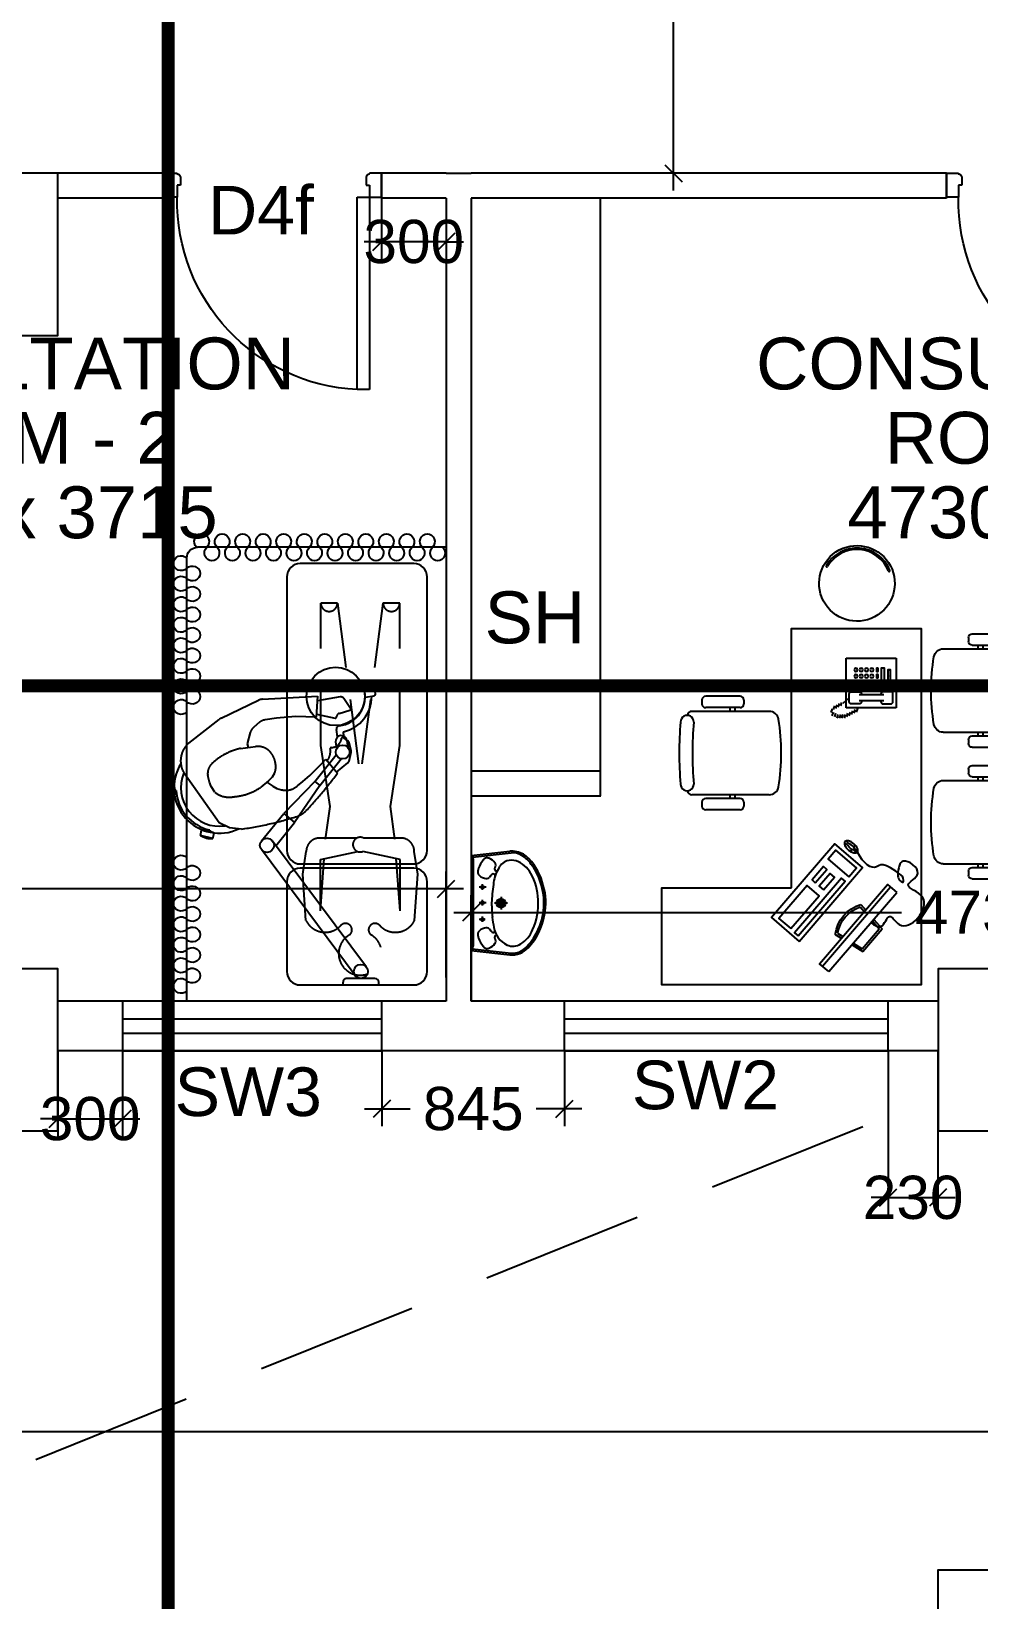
# Model space of a CAD drawing. Extents: x 6345096 to 6738923, y -6490958 to -6305885.
# Drawn here: x 6560650 to 6565034, y -6435957 to -6428702 of the extents above; entities that cross this region are included whole.
import ezdxf
from ezdxf.enums import TextEntityAlignment as Align

# ---------------------------------------------------------------- set-up
doc = ezdxf.new("R2010")
doc.units = 0
doc.header["$LTSCALE"] = 600
doc.header["$MEASUREMENT"] = 0
doc.header["$PDMODE"] = 35
for name, pattern in [('DASHED', [0.75, 0.5, -0.25]), ('HIDDEN', [0.375, 0.25, -0.125]), ('HIDDEN2', [0.1875, 0.125, -0.0625])]:
    doc.linetypes.add(name, pattern=pattern)
doc.layers.get('0').update_dxf_attribs({"linetype": 'CONTINUOUS'})
doc.layers.get('Defpoints').update_dxf_attribs({"linetype": 'CONTINUOUS'})
for name, color, linetype in [('8', 8, 'CONTINUOUS'), ('DIMEN', 5, 'CONTINUOUS'), ('DOOR', 32, 'CONTINUOUS'), ('Duct', 8, 'CONTINUOUS'), ('furniture', 33, 'CONTINUOUS'), ('HS', 251, 'CONTINUOUS'), ('joinery', 7, 'CONTINUOUS'), ('LA-column', 3, 'CONTINUOUS'), ('Room Dim', 1, 'CONTINUOUS'), ('Sections', 10, 'CONTINUOUS'), ('Shleves', 7, 'CONTINUOUS'), ('TEXT', 6, 'CONTINUOUS'), ('Toi-Euip', 8, 'CONTINUOUS'), ('toi-fix', 46, 'CONTINUOUS'), ('Walls', 7, 'CONTINUOUS'), ('WIN', 151, 'CONTINUOUS'), ('Working Dim', 5, 'CONTINUOUS')]:
    doc.layers.add(name, color=color, linetype=linetype)
doc.styles.add('ari', font='arial.ttf')
doc.styles.add('ARIAL', font='arial.ttf')
doc.styles.get("Standard").update_dxf_attribs({"font": 'romans.shx'})
doc.dimstyles.new('int. dim', dxfattribs={"dimtxt": 200, "dimasz": 80, "dimexe": 80, "dimexo": 0, "dimgap": 70, "dimtad": 0, "dimdec": 0, "dimzin": 12, "dimdsep": 46, "dimtxsty": 'ari', "dimblk": 'OBLIQUE', "dimcen": 2, "dimdle": 80, "dimclrd": 256, "dimclre": 256, "dimclrt": 6, "dimadec": 0, "dimazin": 0, "dimtfac": 1, "dimtdec": 0, "dimtix": 1, "dimtmove": 2, "dimatfit": 3, "dimfxl": 1, "dimtolj": 1, "dimtzin": 0, "dimlwd": -1, "dimlwe": -1, "dimarcsym": 0})
doc.dimstyles.new('STANDARD$0', dxfattribs={"dimscale": 0, "dimtxt": 150, "dimasz": 125, "dimexe": 0.75, "dimexo": 1, "dimgap": 25, "dimtad": 1, "dimdec": 0, "dimdsep": 46, "dimtxsty": 'Standard', "dimblk1": 'DOT', "dimblk2": 'DOT', "dimsah": 1, "dimcen": 2.5, "dimclrd": 1, "dimclre": 1, "dimclrt": 3, "dimadec": 0, "dimazin": 0, "dimtfac": 1, "dimtdec": 0, "dimtmove": 0, "dimatfit": 3, "dimldrblk": 'DOT', "dimfxl": 1, "dimtolj": 1, "dimtzin": 0, "dimarcsym": 0})

# ---------------------------------------------------------------- blocks, each defined once
blk = doc.blocks.new('A$C3D630BD9')
at = {"layer": 'furniture', "color": 8}
for p, q in [((-363.1, 0), (-363.1, -12.8)), ((-345.9, -30), (-215.2, -30)), ((-254.5, -43.1), (179.9, -626.7)), ((-198.1, 0), (-198.1, -12.8)), ((-306.6, -81.9), (127.7, -665.5)), ((113.2, -644.5), (26.2, -751.8)), ((179, -666.6), (76.7, -792.7)), ((404.2, -677.6), (398.2, -701.8)), ((398.2, -701.8), (456.5, -716.1)), ((404.2, -677.6), (462.4, -691.8)), ((419.2, -717.1), (421.5, -707.4)), ((462.4, -691.8), (456.5, -716.1)), ((-90, -922.7), (26.2, -751.8)), ((-66.7, -941.6), (76.7, -792.7)), ((76.7, -792.7), (26.2, -751.8)), ((-90, -922.7), (-190.1, -1046.1)), ((-66.7, -941.6), (-166.8, -1065)), ((-66.7, -941.6), (-90, -922.7)), ((574.2, -900.4), (584.2, -899.9)), ((585.8, -930.6), (582.8, -870.7)), ((-216.3, -1131), (-220.4, -1098.8)), ((-202, -1151.4), (-199.5, -1171.5)), ((-172.3, -1147.6), (-167.9, -1181.9)), ((-163.5, -1124.3), (-167.6, -1092.1)), ((-347.9, -1345.4), (-344.6, -1370.9)), ((-300.8, -1332.2), (-341.7, -1337.4)), ((-295.8, -1371.9), (-336.6, -1377.1))]:
    blk.add_line(p, q, dxfattribs=at)
at = {"layer": 'furniture', "color": 8, "linetype": 'DASHED'}
for p, q in [((-529.2, -298.8), (-544.3, -513.3)), ((-462.4, -342.6), (-444.2, -584.9)), ((-462.4, -342.6), (-462.4, -581)), ((-93.1, -342.6), (-111.3, -584.9)), ((-93.1, -342.6), (-93.1, -581)), ((-26.3, -298.8), (-11.2, -513.3)), ((-544.3, -513.3), (-527.7, -617.4)), ((-11.2, -513.3), (-27.7, -617.4)), ((-462.4, -581), (-289, -617.5)), ((-93.1, -581), (-266.2, -617.4)), ((-465.2, -679.9), (-292.3, -679.9)), ((-438.1, -675.2), (-417.3, -825.3)), ((-262.7, -679.9), (-90.2, -679.9)), ((-117.4, -675.2), (-138.2, -825.3)), ((-417.3, -825.3), (-460.9, -1107.3)), ((-138.2, -825.3), (-94.6, -1107.3)), ((-382.8, -1766.6), (-277.7, -963)), ((-172.7, -1766.6), (-277.7, -963)), ((-460.9, -1107.3), (-460.9, -1766.6)), ((-94.6, -1107.3), (-94.6, -1766.6)), ((-460.9, -1766.6), (-382.8, -1766.6)), ((-172.7, -1766.6), (-94.6, -1766.6))]:
    blk.add_line(p, q, dxfattribs=at)
at = {"layer": 'furniture', "color": 8}
for points in [[(-525, 0, 0.414214), (-587.5, -62.5), (-587.5, -477.5, 0.414214), (-525, -540), (0, -540, 0.414214), (62.5, -477.5), (62.5, -62.5, 0.414214), (0, 0)], [(-525, -1950), (0, -1950, 0.414214), (62.5, -1887.5), (62.5, -622.5, 0.414214), (0, -560), (-525, -560, 0.414214), (-587.5, -622.5), (-587.5, -1887.5, 0.414214)]]:
    blk.add_lwpolyline(points, format="xyb", close=True, dxfattribs=at)
at = {"layer": 'furniture', "color": 8, "linetype": 'DASHED'}
for points in [[(154.2, -937.9), (126.8, -919.7), (107.9, -908.6), (86.6, -903.2, 0.246109), (14.4, -920.5), (12.6, -922), (-12.4, -942), (-43.7, -969.4), (-71.1, -995), (-100.7, -1026.5), (-118.3, -1045.1), (-172.6, -979.8, -0.025572), (-28.1, -807.4, -0.12826), (14.5, -780.2, -0.043408), (272.4, -721.1), (327.1, -726.8), (374.7, -749.7), (539.2, -982, -0.327906), (523.7, -1112.1), (514.9, -1119.3), (375.8, -1228.2, -0.054318), (366.6, -1233.9), (193.1, -1317.1, -0.097498), (174.4, -1321.9), (-80.5, -1336.8), (-73.9, -1238.9), (22.4, -1241.5), (109.5, -1233.6), (162.7, -1226.4, 0.141399), (188.1, -1215.2), (215.2, -1192.5, 0.153306), (231.3, -1167.3), (245.2, -1116.1), (241, -1099.1)], [(181.8, -914.8, -0.128062), (310.7, -870.4, -0.215717), (395.8, -891.9), (411.7, -918.6), (420.2, -938.9), (428, -968.9, -0.242433), (408.5, -1024.6, -0.136513), (275.8, -1094.3), (207.8, -1102.7, -0.297129), (130.8, -1067.4, -0.138986), (113.2, -1011.8, -0.105167), (118.5, -979.7), (129.6, -960.8), (146.5, -944.2), (181.9, -915.2)], [(-168.3, -985.2), (-220.7, -1027.8, 0.166504), (-225.8, -1036), (-235.5, -1077.5, 0.116666), (-235.5, -1084.4), (-226.7, -1121, 0.181583), (-220.8, -1129.7), (-199.3, -1144.9, 0.566275), (-191.5, -1141.5, -0.372711), (-143.5, -1098.5, 0.458371), (-138.7, -1092.7, -0.210622), (-124.6, -1037.4)], [(-75.2, -1253.3), (-161, -1234.6, 0.445833), (-168, -1239.6), (-168.2, -1241.8, -0.30427), (-180.6, -1256.5), (-229.9, -1270.7, 0.509983), (-233.1, -1279.5), (-202.2, -1324.9, 0.292523), (-185.1, -1332.3), (-79.3, -1314.7)]]:
    blk.add_lwpolyline(points, format="xyb", dxfattribs=at)
at = {"layer": 'furniture', "color": 8}
for centre, radius in [((-280.6, -62.5), 32.5), ((153.8, -646.1), 32.5), ((-196.3, -1077.6), 32.1), ((-163.5, -1334.9), 135)]:
    blk.add_circle(centre, radius, dxfattribs=at)
at = {"layer": 'furniture', "color": 8, "linetype": 'DASHED'}
for centre, radius, start, end in [((-277.7, -145.2), 100, 299.30373, 240.69627), ((-440.3, -343.1), 99.3, 41.53035, 153.48915), ((-337.8, -240.5), 46.3, 217.5254, 241.04949), ((-345.8, -255.1), 29.7, 240.89968, 49.95629), ((-209.7, -255.1), 29.7, 130.04371, 299.10032), ((-217.7, -240.5), 46.3, 298.95051, 322.4746), ((-115.2, -343.1), 99.3, 26.51085, 131.48844), ((-465.2, -617.4), 62.5, 180, 270), ((-277.5, -649.4), 33.9, 244.07473, 109.76254), ((-90.2, -617.4), 62.5, 270, 0), ((-421.9, -1766.6), 38.4, 0, 180), ((-133.6, -1766.6), 38.4, 0, 180)]:
    blk.add_arc(centre, radius, start, end, dxfattribs=at)
at = {"layer": 'furniture', "color": 8}
for centre, radius, start, end in [((-345.9, -12.8), 17.2, 180, 270), ((-215.2, -12.8), 17.2, 270, 0), ((374.6, -912.1), 210, 328.04544, 115.37883), ((448.1, -624), 92.5, 237.33828, 275.18757), ((412.5, -769.7), 92.5, 57.33828, 95.18757), ((374.6, -912.1), 200, 3.33398, 77.096), ((374.6, -912.1), 177.5, 337.25718, 98.73335), ((671.7, -896.2), 92.5, 164.00923, 201.85852), ((-189.9, -1127.7), 26.6, 187.25978, 7.25978), ((-163.5, -1334.9), 167.3, 102.40385, 180.39382), ((-163.5, -1334.9), 137.3, 97.25978, 195.63577), ((-182.8, -1183.8), 15, 277.25978, 7.25978), ((-340.8, -1344.5), 7.13, 97.25978, 187.25978), ((-337.5, -1370), 7.13, 187.25978, 277.25978)]:
    blk.add_arc(centre, radius, start, end, dxfattribs=at)
blk = doc.blocks.new('A$C75CE7277')
at = {"layer": 'furniture'}
for p, q in [((0, 366.5), (486, 366.5)), ((164.9, 368), (173.5, 425.3)), ((173.5, 425.3), (312.5, 425.3)), ((174.9, 366.5), (182.3, 415.1)), ((182.3, 415.1), (303.8, 415.1)), ((311.1, 366.5), (303.8, 415.1)), ((321.1, 368), (312.5, 425.3)), ((0, 328), (486, 328)), ((151, 276.3), (156.3, 311.3)), ((162, 281.4), (166.3, 309.8)), ((324, 281.4), (319.7, 309.8)), ((335, 276.3), (329.7, 311.3))]:
    blk.add_line(p, q, dxfattribs=at)
blk.add_lwpolyline([(0, 366.5), (0, 309.8), (486, 309.8), (486, 366.5)], dxfattribs=at)
for points in [[(16.8, 170.4), (469.2, 170.4), (469.2, 0), (16.8, 0)], [(33.1, 150.1), (368, 150.1), (368, 128.6), (33.1, 128.6)], [(395.2, 149.3), (450.8, 149.3), (450.8, 23.5), (395.2, 23.5)], [(36.9, 102.3), (239, 102.3), (239, 28.6), (36.9, 28.6)], [(272.6, 100.6), (351.4, 100.6), (351.4, 73.9), (272.6, 73.9)], [(273, 49.4), (355.1, 49.4), (355.1, 29.5), (273, 29.5)]]:
    blk.add_lwpolyline(points, close=True, dxfattribs=at)
for centre, radius, start, end in [((243, 418.7), 169.5, 237.13025, 302.86975), ((243, 418.7), 159.4, 239.46113, 300.53887), ((489.9, 66.1), 13.2, 37.53467, 89.17477), ((526.4, 66.1), 13.3, 89.25987, 139.57731)]:
    blk.add_arc(centre, radius, start, end, dxfattribs=at)
for centre, major_axis, ratio in [((508.2, 67.5), (-0.5, -38), 0.504094), ((508.6, 93.5), (-0.2, -12), 0.321688), ((508.4, 89.7), (-0.03, -4.1), 0.266102)]:
    blk.add_ellipse(centre, major_axis=major_axis, ratio=ratio, dxfattribs=at)
for points in [[(300.6, 366.5), (318.7, 414), (379.3, 414), (379.3, 472.2), (547.5, 472.2), (547.5, 383.5), (615.5, 383.5), (615.5, 294.8), (550.5, 316.5)], [(550.5, 316.5), (537.8, 336.7), (541, 358.3), (559.8, 337.1)], [(505.3, 86.6), (500.3, 74.4), (503.5, 48.2), (499.4, 33.4)], [(511.6, 86.5), (516.3, 74.7), (512.3, 48.1), (516.1, 33.2)]]:
    blk.add_spline(points, degree=3, dxfattribs=at)
blk.add_open_spline([(559.8, 337.1), (556.6, 218.6), (490.6, 234.2), (486.6, 163.4), (508.7, 105.5)], degree=3, knots=[0, 0, 0, 0, 1.558339, 3.964451, 3.964451, 3.964451, 3.964451], dxfattribs=at)
blk = doc.blocks.new('A$C5D0630F4')
at = {"layer": 'furniture', "color": 8}
for p, q in [((-1013.8, 1607.6), (-1013.8, 1589.5)), ((-836.8, 1624.8), (-996.6, 1624.8)), ((-819.6, 1607.6), (-819.6, 1589.5)), ((-702.9, 1555.2), (-1060, 1555.2)), ((-836.8, 1572.3), (-996.6, 1572.3)), ((-885.4, 1572.3), (-885.4, 1555.2)), ((-862.1, 1572.3), (-862.1, 1555.2)), ((-484.4, 1512.3), (-484.4, 1282.3)), ((-254.1, 1512.3), (-484.4, 1512.3)), ((-254.1, 1282.3), (-254.1, 1512.3)), ((-427.3, 1342.6), (-313, 1342.6)), ((-427.3, 1314.5), (-313, 1314.5)), ((-267.8, 1328.5), (-237.9, 1302)), ((-232.3, 1307.6), (-226.7, 1290.8)), ((219.7, 1318.3), (219.7, 1300.2)), ((236.9, 1335.5), (396.7, 1335.5)), ((413.9, 1318.3), (413.9, 1300.2)), ((-484.4, 1282.3), (-254.1, 1282.3)), ((-305.2, 1279.6), (-299.6, 1262.7)), ((-294, 1274), (-288.4, 1257.1)), ((-282.8, 1268.3), (-277.1, 1251.5)), ((-271.5, 1262.7), (-265.9, 1245.9)), ((-260.3, 1257.1), (-254.7, 1240.3)), ((-249.1, 1251.5), (-243.5, 1234.7)), ((-237.9, 1251.5), (-232.3, 1234.7)), ((-226.7, 1251.5), (-221.1, 1234.7)), ((-221.1, 1302), (-215.5, 1285.2)), ((-215.5, 1251.5), (-209.9, 1234.7)), ((-209.9, 1296.4), (-204.3, 1279.6)), ((-204.3, 1257.1), (-198.7, 1240.3)), ((-198.7, 1290.8), (-193.1, 1274)), ((-193.1, 1262.7), (-187.5, 1245.9)), ((-188.1, 1277.2), (-182.5, 1260.4)), ((103, 1265.9), (460.1, 1265.9)), ((236.9, 1283), (396.7, 1283)), ((262.2, 1283), (262.2, 1265.9)), ((285.5, 1283), (285.5, 1265.9)), ((-702.9, 1169.1), (-1060, 1169.1)), ((-885.4, 1169.1), (-885.4, 1152)), ((-862.1, 1169.1), (-862.1, 1152)), ((-1013.8, 1134.9), (-1013.8, 1116.7)), ((-836.8, 1152), (-996.6, 1152)), ((-836.8, 1099.5), (-996.6, 1099.5)), ((-819.6, 1134.9), (-819.6, 1116.7)), ((-836.8, 1015.9), (-996.6, 1015.9)), ((-702.9, 946.3), (-1060, 946.3)), ((-1013.8, 998.8), (-1013.8, 980.6)), ((-836.8, 963.4), (-996.6, 963.4)), ((-885.4, 963.4), (-885.4, 946.3)), ((-862.1, 963.4), (-862.1, 946.3)), ((-819.6, 998.8), (-819.6, 980.6)), ((103, 879.8), (460.1, 879.8)), ((262.2, 879.8), (262.2, 862.7)), ((285.5, 879.8), (285.5, 862.7)), ((219.7, 845.6), (219.7, 827.4)), ((236.9, 862.7), (396.7, 862.7)), ((236.9, 810.2), (396.7, 810.2)), ((413.9, 845.6), (413.9, 827.4)), ((-702.9, 560.2), (-1060, 560.2)), ((-1013.8, 526), (-1013.8, 507.8)), ((-836.8, 543.2), (-996.6, 543.2)), ((-885.4, 560.2), (-885.4, 543.2)), ((-862.1, 560.2), (-862.1, 543.2)), ((-819.6, 526), (-819.6, 507.8)), ((-836.8, 490.7), (-996.6, 490.7))]:
    blk.add_line(p, q, dxfattribs=at)
blk.add_lwpolyline([(0, 449.8), (0, 1649.8), (-599.9, 1649.8), (-599.9, 0), (599.9, 0), (599.9, 449.8), (0, 449.8)], dxfattribs=at)
at = {"layer": 'furniture', "color": 8, "elevation": 0}
for points in [[(-458.8, 1400.4), (-458.8, 1457.3), (-445.7, 1457.3), (-445.7, 1400.4)], [(-430.1, 1391.6), (-430.1, 1466.1), (-415.1, 1466.1), (-415.1, 1391.6)]]:
    blk.add_lwpolyline(points, close=True, dxfattribs=at)
at = {"layer": 'furniture', "color": 8}
for points in [[(-401.5, 1452.1), (-401.5, 1464.1, -0.414214), (-399.5, 1466.1), (-395.5, 1466.1, -0.414214), (-393.5, 1464.1), (-393.5, 1452.1, -0.414214), (-395.5, 1450.1), (-399.5, 1450.1, -0.414214)], [(-401.5, 1422.8), (-401.5, 1434.8, -0.414214), (-399.5, 1436.8), (-395.5, 1436.8, -0.414214), (-393.5, 1434.8), (-393.5, 1422.8, -0.414214), (-395.5, 1420.8), (-399.5, 1420.8, -0.414214)], [(-401.5, 1393.6), (-401.5, 1405.6, -0.414214), (-399.5, 1407.6), (-395.5, 1407.6, -0.414214), (-393.5, 1405.6), (-393.5, 1393.6, -0.414214), (-395.5, 1391.6), (-399.5, 1391.6, -0.414214)]]:
    blk.add_lwpolyline(points, format="xyb", close=True, dxfattribs=at)
for points in [[(-413.9, 1314.5), (-413.9, 1310.3, -0.414241), (-423.9, 1300.3), (-459.9, 1300.3, -0.414186), (-469.9, 1310.3), (-469.9, 1346.8, -0.414241), (-459.9, 1356.8), (-423.9, 1356.8, -0.414186), (-413.9, 1346.8), (-413.9, 1342.5)], [(-323.9, 1314.5), (-323.9, 1310.3, 0.414241), (-313.9, 1300.3), (-277.8, 1300.3, 0.414186), (-267.8, 1310.3), (-267.8, 1346.8, 0.414241), (-277.8, 1356.8), (-313.9, 1356.8, 0.414186), (-323.9, 1346.8), (-323.9, 1342.5)]]:
    blk.add_lwpolyline(points, format="xyb", dxfattribs=at)
for centre in [(-372.1, 1458.1), (-347.6, 1458.1), (-323.1, 1458.1), (-298.6, 1458.1), (-372.1, 1428.8), (-372.1, 1399.6), (-347.6, 1428.8), (-347.6, 1399.6), (-323.1, 1428.8), (-323.1, 1399.6), (-298.6, 1428.8), (-298.6, 1399.6)]:
    blk.add_circle(centre, 8, dxfattribs=at)
at = {"layer": 'furniture', "color": 8, "extrusion": (0, 0, -1)}
for centre, major_axis, start_param, end_param in [((-303.3, 1857.9), (-154.9, 81.5), 1.871765232713639, 8.154950539893225), ((-303.3, 1857.9), (-88.8, 137.9), -0.622969, 1.625443), ((-303.3, 1857.9), (48.2, 149), -1.507903, 0.740509), ((-452.3, 1916.9), (3.35, 1.56), 0.857963, 3.90553), ((-164.8, 1938.7), (2.9, 2.9), 0.714732, 2.963144), ((236.9, 1318.3), (12.1, 12.1), 3.926991, 5.497787), ((396.7, 1318.3), (-12.1, 12.1), 0.785398, 2.356194), ((103, 1222.2), (-11.2, 42.3), -1.143999, 0.258671), ((236.9, 1300.2), (-12.1, 12.1), 3.926991, 5.497787), ((396.7, 1300.2), (12.1, 12.1), 0.785398, 2.356194), ((482, 1216.6), (-21.7, 21.7), 5.497787, 8.63938), ((460.1, 1244), (-15.5, 15.5), 0.785398, 2.207354), ((982.6, 1072.9), (-8.6, 935.9), 4.553487, 4.889738), ((-1096.9, 1072.8), (-11.3, 1554.9), 1.485447, 1.670639), ((-1083.5, 1072.8), (-1599.3, 104.6), 2.986466, 3.166126), ((103, 923.6), (15.6, 40.9), 2.777366, 4.180037), ((482, 929.2), (-21.7, 21.7), 2.356194, 5.497787), ((460.1, 901.7), (15.5, 15.5), 0.934239, 2.356194), ((236.9, 845.6), (12.1, 12.1), 3.926991, 5.497787), ((236.9, 827.4), (-12.1, 12.1), 3.926991, 5.497787), ((396.7, 845.6), (-12.1, 12.1), 0.785398, 2.356194), ((396.7, 827.4), (12.1, 12.1), 0.785398, 2.356194)]:
    blk.add_ellipse(centre, major_axis=major_axis, ratio=1, start_param=start_param, end_param=end_param, dxfattribs=at)
at = {"layer": 'furniture', "color": 8}
for centre, major_axis, start_param, end_param in [((-996.6, 1607.6), (12.1, 12.1), 0.785398, 2.356194), ((-836.8, 1607.6), (-12.1, 12.1), 3.926991, 5.497787), ((-1081.9, 1505.9), (21.7, 21.7), 5.497787, 8.63938), ((-1060, 1533.3), (15.5, 15.5), 0.785398, 2.207354), ((-996.6, 1589.5), (-12.1, 12.1), 0.785398, 2.356194), ((-836.8, 1589.5), (12.1, 12.1), 3.926991, 5.497787), ((-702.9, 1511.5), (11.2, 42.3), -1.143999, 0.258671), ((483.6, 1362.1), (1599.3, 104.6), 2.986466, 3.166126), ((497, 1362.1), (11.3, 1554.9), 1.485447, 1.670639), ((-1582.5, 1362.2), (8.6, 935.9), 4.553487, 4.889738), ((-1081.9, 1218.5), (21.7, 21.7), 2.356194, 5.497787), ((-1060, 1191), (15.5, 15.5), 2.505035, 3.926991), ((-702.9, 1212.9), (-15.6, 40.9), 2.777366, 4.180037), ((-996.6, 1134.9), (12.1, 12.1), 0.785398, 2.356194), ((-996.6, 1116.7), (-12.1, 12.1), 0.785398, 2.356194), ((-836.8, 1134.9), (-12.1, 12.1), 3.926991, 5.497787), ((-836.8, 1116.7), (12.1, 12.1), 3.926991, 5.497787), ((-996.6, 998.8), (12.1, 12.1), 0.785398, 2.356194), ((-836.8, 998.8), (-12.1, 12.1), 3.926991, 5.497787), ((-1060, 924.5), (15.5, 15.5), 0.785398, 2.207354), ((-996.6, 980.6), (-12.1, 12.1), 0.785398, 2.356194), ((-836.8, 980.6), (12.1, 12.1), 3.926991, 5.497787), ((-702.9, 902.6), (11.2, 42.3), -1.143999, 0.258671), ((483.6, 753.2), (1599.3, 104.6), 2.986466, 3.166126), ((-1081.9, 897), (21.7, 21.7), 5.497787, 8.63938), ((497, 753.2), (11.3, 1554.9), 1.485447, 1.670639), ((-1582.5, 753.3), (8.6, 935.9), 4.553487, 4.889738), ((-1081.9, 609.6), (21.7, 21.7), 2.356194, 5.497787), ((-702.9, 604), (-15.6, 40.9), 2.777366, 4.180037), ((-1060, 582.1), (15.5, 15.5), 2.505035, 3.926991), ((-996.6, 526), (12.1, 12.1), 0.785398, 2.356194), ((-836.8, 526), (-12.1, 12.1), 3.926991, 5.497787), ((-996.6, 507.8), (-12.1, 12.1), 0.785398, 2.356194), ((-836.8, 507.8), (12.1, 12.1), 3.926991, 5.497787)]:
    blk.add_ellipse(centre, major_axis=major_axis, ratio=1, start_param=start_param, end_param=end_param, dxfattribs=at)
at = {"layer": 'furniture', "color": 8, "extrusion": (0, 0, -1), "xscale": -0.9944751381987783, "yscale": 0.9944751379080117, "zscale": -0.9944751381987783, "rotation": 229.3852815551396}
blk.add_blockref('A$C75CE7277', (-103.5, 298.9), dxfattribs=at)
at = {"layer": 'furniture', "color": 8, "style": 'ARIAL'}
for s, height, p in [('S.S.CONSULTANTS', 4.234, (-450, 1401.2, 0)), ('3', 8.57, (-367.7, 1454, 0)), ('6', 8.57, (-343.2, 1454, 0)), ('9', 8.57, (-318.7, 1454, 0)), ('#', 8.57, (-294.2, 1455.5, 0)), ('2', 8.57, (-367.7, 1424.8, 0)), ('1', 8.57, (-367.7, 1395.6, 0)), ('5', 8.57, (-343.2, 1424.8, 0)), ('4', 8.57, (-343.2, 1395.6, 0)), ('8', 8.57, (-318.7, 1424.8, 0)), ('7', 8.57, (-318.7, 1395.6, 0)), ('0', 8.57, (-294.2, 1424.8, 0)), ('*', 8.57, (-291.7, 1397.1, 0))]:
    blk.add_text(s, height=height, rotation=90, dxfattribs=at).set_placement(p)
blk = doc.blocks.new('A$C4D064DB7')
at = {"layer": 'Toi-Euip', "color": 8}
for p, q in [((-219.3, -1), (-239.3, 178)), ((-212.3, 5.4), (-232.3, 184.5)), ((0.9, 167), (0.9, 107.5)), ((212.2, 4.9), (232.3, 184.5)), ((219.2, -1), (239.3, 178)), ((-28.5, 137.9), (30, 137.9)), ((-204.6, 8.3), (200.4, 8.3)), ((-61.3, 51.7), (-86.8, 51.7)), ((-73.1, 68.7), (-73.1, 37.2)), ((11.1, 51.7), (-14.3, 51.7)), ((-0.6, 68.7), (-0.6, 37.2)), ((87.9, 51.7), (62.5, 51.7)), ((76.2, 63.6), (76.2, 37.2)), ((-219.3, -1), (219.2, -1))]:
    blk.add_line(p, q, dxfattribs=at)
for centre, radius in [((0.9, 137.9), 20.9), ((0.9, 137.9), 15), ((0.9, 137.9), 10.5), ((-73.1, 51.7), 6.23), ((-0.6, 51.7), 6.23), ((76.2, 51.7), 6.23)]:
    blk.add_circle(centre, radius, dxfattribs=at)
for centre, radius, start, end in [((-15, 63.3), 278.1, 103.68007, 133.11994), ((-52.1, 129.5), 194.1, 106.98939, 130.68541), ((-12.7, 69.4), 239.9, 90.51874, 121.0564), ((0.4, 42.8), 293.4, 66.19508, 111.84971), ((-3.7, 79.1), 265.8, 77.13905, 106.85156), ((4.5, 21.6), 288.4, 65.41071, 93.84539), ((11, 56.9), 284.8, 46.38455, 81.02297), ((17.4, 64.4), 266.9, 46.21733, 67.66735), ((-135.9, 190.3), 102.7, 132.34, 168.55208), ((-156.9, 191.3), 75.7, 146.79114, 185.14021), ((-115.7, 175.3), 119.3, 121.84149, 151.21457), ((-79.5, 166.9), 122.1, 117.7975, 160.69461), ((74.5, 158), 135.4, 31.86033, 68.31323), ((131.4, 192.6), 68.8, 336.77794, 32.40806), ((140.9, 188.9), 91.5, 357.2238, 48.08952), ((143.8, 190.8), 96.4, 352.39424, 48.61688), ((-159.3, 187.8), 80.7, 163.23918, 186.99591), ((-105.8, 184.4), 91.8, 165.58544, 192.65463), ((-124.3, 195.5), 77.6, 203.69295, 246.38132), ((98.1, 210.4), 106.4, 278.02022, 335.02213), ((-188.7, 72.6), 20.1, 152.49081, 243.19095), ((-154.2, 64.6), 55.1, 124.96691, 161.64959), ((-174.7, 96.4), 17.3, 50.46419, 129.5358), ((-157.9, 115.7), 8.33, 226.04031, 306.10739), ((-73.6, 263.8), 161.7, 239.59023, 265.97193), ((-156.5, 116.7), 8.45, 294.51045, 30.32874), ((-126.4, 102.5), 8.28, 83.15264, 217.30389), ((-110.1, 109.7), 26, 208.27151, 253.61398), ((-144.2, 69.4), 30.9, 343.96544, 29.92088), ((33.5, 869.5), 776.1, 261.22276, 267.52001), ((-3.1, 803.8), 709.6, 270.24313, 275.54823), ((44.3, 384), 287.3, 274.2321, 283.82674), ((146.2, 69.4), 30.9, 150.07912, 196.03456), ((112.1, 109.7), 26, 286.38602, 331.72849), ((129.6, 102.2), 7.16, 318.29837, 78.68026), ((157.9, 115.9), 7.49, 165.15228, 247.93068), ((159.9, 115.7), 8.33, 233.89261, 313.95969), ((176.7, 96.4), 17.3, 50.4642, 129.53581), ((156.2, 64.6), 55.1, 18.35041, 55.03309), ((190.7, 72.6), 20.1, 296.80905, 27.50919), ((-200, -15.1), 23.9, 101.14513, 143.7785), ((-120.2, 149.2), 122.2, 230.59825, 250.41359), ((-145.6, 63.1), 33, 241.91921, 291.35614), ((-161, 71.5), 47.7, 305.0585, 347.19296), ((163, 71.5), 47.7, 192.80704, 234.9415), ((147.6, 63.1), 33, 248.64386, 298.08079), ((122.2, 149.2), 122.2, 289.58641, 309.40175), ((199.8, -16.6), 24.9, 38.74871, 88.57964)]:
    blk.add_arc(centre, radius, start, end, dxfattribs=at)
blk = doc.blocks.new('A$C599E3A40')
at = {"layer": 'furniture', "color": 8}
for p, q in [((0, 0), (-2050, 0)), ((-2100, -1200.5), (-2100, -50))]:
    blk.add_line(p, q, dxfattribs=at)
blk.add_arc((-2050, -50), 50, 90, 180, dxfattribs=at)
for centre, major_axis, start_param, end_param in [((-2026.3, 26.1), (0, -36), 7.043597, 11.805959), ((-1931.3, 26.1), (0, -36), 7.043597, 11.805959), ((-1836.3, 26.1), (0, -36), 7.043597, 11.805959), ((-1741.3, 26.1), (0, -36), 7.043597, 11.805959), ((-1646.4, 26.1), (0, -36), 7.043597, 11.805959), ((-1551.4, 26.1), (0, -36), 7.043597, 11.805959), ((-1456.4, 26.1), (0, -36), 7.043597, 11.805959), ((-1361.4, 26.1), (0, -36), 7.043597, 11.805959), ((-640.9, 26.1), (0, -36), 7.043597, 11.805959), ((-545.9, 26.1), (0, -36), 7.043597, 11.805959), ((-450.9, 26.1), (0, -36), 7.043597, 11.805959), ((-355.9, 26.1), (0, -36), 7.043597, 11.805959), ((-261, 26.1), (0, -36), 7.043597, 11.805959), ((-166, 26.1), (0, -36), 7.043597, 11.805959), ((-71, 26.1), (0, -36), 7.043597, 11.805959), ((-2126.1, -68.7), (36, 0), 7.043597, 11.805959), ((-1978.8, -26.1), (0, -36), 10.185189, 14.947552), ((-1883.8, -26.1), (0, -36), 10.185189, 14.947552), ((-1788.8, -26.1), (0, -36), 10.185189, 14.947552), ((-1693.8, -26.1), (0, -36), 10.185189, 14.947552), ((-1598.9, -26.1), (0, -36), 10.185189, 14.947552), ((-1503.9, -26.1), (0, -36), 10.185189, 14.947552), ((-1408.9, -26.1), (0, -36), 10.185189, 14.947552), ((-593.4, -26.1), (0, -36), 10.185189, 14.947552), ((-498.4, -26.1), (0, -36), 10.185189, 14.947552), ((-403.4, -26.1), (0, -36), 10.185189, 14.947552), ((-308.5, -26.1), (0, -36), 10.185189, 14.947552), ((-213.5, -26.1), (0, -36), 10.185189, 14.947552), ((-118.5, -26.1), (0, -36), 10.185189, 14.947552), ((-2126.1, -163.7), (36, 0), 7.043597, 11.805959), ((-2073.9, -116.2), (36, 0), 10.185189, 14.947552), ((-2073.9, -211.2), (36, 0), 10.185189, 14.947552), ((-2126.1, -258.7), (36, 0), 7.043597, 11.805959), ((-2073.9, -306.2), (36, 0), 10.185189, 14.947552), ((-2126.1, -353.6), (36, 0), 7.043597, 11.805959), ((-2126.1, -448.6), (36, 0), 7.043597, 11.805959), ((-2073.9, -401.1), (36, 0), 10.185189, 14.947552), ((-2126.1, -543.6), (36, 0), 7.043597, 11.805959), ((-2073.9, -496.1), (36, 0), 10.185189, 14.947552), ((-2073.9, -591.1), (36, 0), 10.185189, 14.947552), ((-2126.1, -638.6), (36, 0), 7.043597, 11.805959), ((-2073.9, -686.1), (36, 0), 10.185189, 14.947552), ((-2126.1, -733.6), (36, 0), 7.043597, 11.805959), ((-2126.1, -828.5), (36, 0), 7.043597, 11.805959), ((-2073.9, -781), (36, 0), 10.185189, 14.947552), ((-2073.9, -876), (36, 0), 10.185189, 14.947552), ((-2126.1, -923.5), (36, 0), 7.043597, 11.805959), ((-2073.9, -971), (36, 0), 10.185189, 14.947552), ((-2126.1, -1018.5), (36, 0), 7.043597, 11.805959), ((-2126.1, -1113.5), (36, 0), 7.043597, 11.805959), ((-2073.9, -1066), (36, 0), 10.185189, 14.947552), ((-2073.9, -1160.9), (36, 0), 10.185189, 14.947552)]:
    blk.add_ellipse(centre, major_axis=major_axis, ratio=0.956121, start_param=start_param, end_param=end_param, dxfattribs=at)
blk = doc.blocks.new('_Oblique')
at = {"color": 0, "linetype": 'ByBlock', "lineweight": -2}
blk.add_line((-0.5, -0.5), (0.5, 0.5), dxfattribs=at)
blk = doc.blocks.new('*D770')
at = {"layer": 'Defpoints', "color": 0, "transparency": 16777216}
for p in [(6563899.4, -6426958.7, 1.7), (6563621, -6429358.8), (6563899.4, -6429358.8, 1.1)]:
    blk.add_point(p, dxfattribs=at)
at = {"layer": 'Working Dim', "transparency": 16777216}
for p, q in [((6563621, -6426878.7), (6563621, -6427788.7)), ((6563899.4, -6426958.7), (6563541, -6426958.7)), ((6563621, -6429438.8), (6563621, -6428528.7)), ((6563899.4, -6429358.8), (6563541, -6429358.8))]:
    blk.add_line(p, q, dxfattribs=at)
at = {"layer": 'Working Dim', "transparency": 16777216, "xscale": 80, "yscale": 80, "zscale": 80}
for p, rotation in [((6563621, -6426958.7), 90), ((6563621, -6429358.8), 270)]:
    blk.add_blockref('_Oblique', p, dxfattribs=dict(at, rotation=rotation))
at = {"layer": 'Working Dim', "color": 6, "transparency": 16777216, "insert": (6563621, -6428158.7), "char_height": 200, "attachment_point": 5, "rotation": 90, "style": 'ari'}
blk.add_mtext('\\A1;2400', dxfattribs=at)
blk = doc.blocks.new('*D924')
at = {"layer": 'Defpoints', "color": 0, "transparency": 16777216}
for p in [(6567414.4, -6432778.6), (6562684.4, -6433188.8, 5.1), (6567414.4, -6433188.8, 5.1)]:
    blk.add_point(p, dxfattribs=at)
at = {"layer": 'Working Dim', "transparency": 16777216}
for p, q in [((6562684.4, -6433188.8), (6562684.4, -6432698.6)), ((6567414.4, -6433188.8), (6567414.4, -6432698.6)), ((6562604.4, -6432778.6), (6564677.1, -6432778.6)), ((6567494.4, -6432778.6), (6565421.8, -6432778.6))]:
    blk.add_line(p, q, dxfattribs=at)
at = {"layer": 'Working Dim', "transparency": 16777216, "xscale": 80, "yscale": 80, "zscale": 80, "rotation": 180}
blk.add_blockref('_Oblique', (6562684.4, -6432778.6), dxfattribs=at)
at = {"layer": 'Working Dim', "transparency": 16777216, "xscale": 80, "yscale": 80, "zscale": 80}
blk.add_blockref('_Oblique', (6567414.4, -6432778.6), dxfattribs=at)
at = {"layer": 'Working Dim', "color": 6, "transparency": 16777216, "insert": (6565049.4, -6432778.6), "char_height": 200, "attachment_point": 5, "style": 'ari'}
blk.add_mtext('\\A1;4730', dxfattribs=at)
blk = doc.blocks.new('*D925')
at = {"layer": 'Defpoints', "color": 0, "transparency": 16777216}
for p in [(6562569.4, -6432669.2), (6557836.4, -6433079.5, -1), (6562569.4, -6433079.4, 5.1)]:
    blk.add_point(p, dxfattribs=at)
at = {"layer": 'Working Dim', "transparency": 16777216}
for p, q in [((6557836.4, -6433079.5), (6557836.4, -6432589.2)), ((6562569.4, -6433079.4), (6562569.4, -6432589.2)), ((6557756.4, -6432669.2), (6559830.6, -6432669.2)), ((6562649.4, -6432669.2), (6560575.3, -6432669.2))]:
    blk.add_line(p, q, dxfattribs=at)
at = {"layer": 'Working Dim', "transparency": 16777216, "xscale": 80, "yscale": 80, "zscale": 80, "rotation": 180}
blk.add_blockref('_Oblique', (6557836.4, -6432669.2), dxfattribs=at)
at = {"layer": 'Working Dim', "transparency": 16777216, "xscale": 80, "yscale": 80, "zscale": 80}
blk.add_blockref('_Oblique', (6562569.4, -6432669.2), dxfattribs=at)
at = {"layer": 'Working Dim', "color": 6, "transparency": 16777216, "insert": (6560202.9, -6432669.2), "char_height": 200, "attachment_point": 5, "style": 'ari'}
blk.add_mtext('\\A1;4730', dxfattribs=at)
blk = doc.blocks.new('*D930')
at = {"layer": 'Defpoints', "color": 0, "transparency": 16777216}
for p in [(6564615.4, -6433418.8, 5.1), (6564845.4, -6433418.8, 5.1), (6564845.4, -6434097.6)]:
    blk.add_point(p, dxfattribs=at)
at = {"layer": 'Working Dim', "transparency": 16777216}
for p, q in [((6564615.4, -6433418.8), (6564615.4, -6434177.6)), ((6564845.4, -6433418.8), (6564845.4, -6434177.6)), ((6564615.4, -6434097.6), (6564535.4, -6434097.6)), ((6564615.4, -6434097.6), (6564845.4, -6434097.6)), ((6564845.4, -6434097.6), (6564925.4, -6434097.6))]:
    blk.add_line(p, q, dxfattribs=at)
at = {"layer": 'Working Dim', "transparency": 16777216, "xscale": 80, "yscale": 80, "zscale": 80}
blk.add_blockref('_Oblique', (6564615.4, -6434097.6), dxfattribs=at)
at = {"layer": 'Working Dim', "transparency": 16777216, "xscale": 80, "yscale": 80, "zscale": 80, "rotation": 180}
blk.add_blockref('_Oblique', (6564845.4, -6434097.6), dxfattribs=at)
at = {"layer": 'Working Dim', "color": 6, "transparency": 16777216, "insert": (6564730.4, -6434097.6), "char_height": 200, "attachment_point": 5, "style": 'ari'}
blk.add_mtext('\\A1;230', dxfattribs=at)
blk = doc.blocks.new('*D931')
at = {"layer": 'Defpoints', "color": 0, "transparency": 16777216}
for p in [(6560771.4, -6433418.8, 5.1), (6561071.9, -6433418.8, 1), (6561071.9, -6433733.3)]:
    blk.add_point(p, dxfattribs=at)
at = {"layer": 'Working Dim', "transparency": 16777216}
for p, q in [((6560771.4, -6433418.8), (6560771.4, -6433813.3)), ((6561071.9, -6433418.8), (6561071.9, -6433813.3)), ((6560771.4, -6433733.3), (6560691.4, -6433733.3)), ((6560771.4, -6433733.3), (6561071.9, -6433733.3)), ((6561071.9, -6433733.3), (6561151.9, -6433733.3))]:
    blk.add_line(p, q, dxfattribs=at)
at = {"layer": 'Working Dim', "transparency": 16777216, "xscale": 80, "yscale": 80, "zscale": 80}
blk.add_blockref('_Oblique', (6560771.4, -6433733.3), dxfattribs=at)
at = {"layer": 'Working Dim', "transparency": 16777216, "xscale": 80, "yscale": 80, "zscale": 80, "rotation": 180}
blk.add_blockref('_Oblique', (6561071.9, -6433733.3), dxfattribs=at)
at = {"layer": 'Working Dim', "color": 6, "transparency": 16777216, "insert": (6560921.7, -6433733.3), "char_height": 200, "attachment_point": 5, "style": 'ari'}
blk.add_mtext('\\A1;300', dxfattribs=at)
blk = doc.blocks.new('*D935')
at = {"layer": 'Defpoints', "color": 0, "transparency": 16777216}
for p in [(6562269.4, -6429473.8, 1.4), (6562569.4, -6429473.8, 0.7), (6562269.4, -6429675.5)]:
    blk.add_point(p, dxfattribs=at)
at = {"layer": 'Working Dim', "transparency": 16777216}
for p, q in [((6562269.4, -6429473.8), (6562269.4, -6429755.5)), ((6562569.4, -6429473.8), (6562569.4, -6429755.5)), ((6562269.4, -6429675.5), (6562189.4, -6429675.5)), ((6562569.4, -6429675.5), (6562269.4, -6429675.5)), ((6562569.4, -6429675.5), (6562649.4, -6429675.5))]:
    blk.add_line(p, q, dxfattribs=at)
at = {"layer": 'Working Dim', "transparency": 16777216, "xscale": 80, "yscale": 80, "zscale": 80}
blk.add_blockref('_Oblique', (6562269.4, -6429675.5), dxfattribs=at)
at = {"layer": 'Working Dim', "transparency": 16777216, "xscale": 80, "yscale": 80, "zscale": 80, "rotation": 180}
blk.add_blockref('_Oblique', (6562569.4, -6429675.5), dxfattribs=at)
at = {"layer": 'Working Dim', "color": 6, "transparency": 16777216, "insert": (6562419.4, -6429675.5), "char_height": 200, "attachment_point": 5, "style": 'ari'}
blk.add_mtext('\\A1;300', dxfattribs=at)
blk = doc.blocks.new('*D1217')
at = {"layer": 'Defpoints', "color": 0, "transparency": 16777216}
for p in [(6562271.9, -6433418.8), (6563117.4, -6433418.8), (6563117.4, -6433686.8)]:
    blk.add_point(p, dxfattribs=at)
at = {"layer": 'Working Dim', "transparency": 16777216}
for p, q in [((6562271.9, -6433418.8), (6562271.9, -6433766.8)), ((6563117.4, -6433418.8), (6563117.4, -6433766.8)), ((6562191.9, -6433686.8), (6562402.8, -6433686.8)), ((6563197.4, -6433686.8), (6562986.5, -6433686.8))]:
    blk.add_line(p, q, dxfattribs=at)
at = {"layer": 'Working Dim', "transparency": 16777216, "xscale": 80, "yscale": 80, "zscale": 80, "rotation": 180}
blk.add_blockref('_Oblique', (6562271.9, -6433686.8), dxfattribs=at)
at = {"layer": 'Working Dim', "transparency": 16777216, "xscale": 80, "yscale": 80, "zscale": 80}
blk.add_blockref('_Oblique', (6563117.4, -6433686.8), dxfattribs=at)
at = {"layer": 'Working Dim', "color": 6, "transparency": 16777216, "insert": (6562694.7, -6433686.8), "char_height": 200, "attachment_point": 5, "style": 'ari'}
blk.add_mtext('\\A1;845', dxfattribs=at)
blk = doc.blocks.new('*D1286')
at = {"layer": 'Defpoints', "color": 0, "transparency": 16777216}
for p in [(6548146.9, -6434886.3, 1.4), (6565365.4, -6434898.8), (6565365.4, -6435181.1)]:
    blk.add_point(p, dxfattribs=at)
at = {"layer": 'DIMEN', "color": 8, "transparency": 16777216}
for p, q in [((6548146.9, -6434886.3), (6548146.9, -6435481.1)), ((6565365.4, -6434898.8), (6565365.4, -6435481.1)), ((6547846.9, -6435181.1), (6555650.8, -6435181.1)), ((6565665.4, -6435181.1), (6557861.6, -6435181.1))]:
    blk.add_line(p, q, dxfattribs=at)
at = {"layer": 'DIMEN', "color": 8, "transparency": 16777216, "xscale": 300, "yscale": 300, "zscale": 300, "rotation": 180}
blk.add_blockref('_Oblique', (6548146.9, -6435181.1), dxfattribs=at)
at = {"layer": 'DIMEN', "color": 8, "transparency": 16777216, "xscale": 300, "yscale": 300, "zscale": 300}
blk.add_blockref('_Oblique', (6565365.4, -6435181.1), dxfattribs=at)
at = {"layer": 'DIMEN', "color": 7, "transparency": 16777216, "insert": (6556756.2, -6435181.1), "char_height": 500, "attachment_point": 5, "style": 'ari'}
blk.add_mtext('\\A1;17.22m', dxfattribs=at)
blk = doc.blocks.new('1000')
at = {"layer": 'DOOR'}
for p, q in [((0, -100), (0, 0)), ((0, 0), (49.7, 0)), ((49.7, 0), (49.7, -2.2)), ((63.2, -49.5), (49.7, -49.5)), ((49.7, -49.5), (49.7, -100)), ((63.2, -13.5), (61, -13.5)), ((63.2, -13.5), (63.2, -49.5)), ((836.8, -13.5), (836.8, -49.5)), ((836.8, -13.5), (839, -13.5)), ((836.8, -49.5), (850.3, -49.5)), ((850.3, 0), (850.3, -2.2)), ((900, 0), (850.3, 0)), ((850.3, -49.5), (850.3, -100)), ((900, -100), (900, 0)), ((49.7, -100), (0, -100)), ((49.7, -100), (49.7, -900.6)), ((100.2, -100), (49.7, -100)), ((100.2, -900.6), (100.2, -100)), ((850.3, -100), (900, -100)), ((49.7, -900.6), (100.2, -900.6))]:
    blk.add_line(p, q, dxfattribs=at)
for centre, major_axis, start_param, end_param in [((49.7, -13.5), (-7.95, 7.95), 3.926991, 5.497787), ((850.3, -13.5), (7.95, 7.95), 0.785398, 2.356194)]:
    blk.add_ellipse(centre, major_axis=major_axis, ratio=1, start_param=start_param, end_param=end_param, dxfattribs=at)
at = {"layer": 'DOOR', "color": 145}
blk.add_ellipse((64.3, -115.3), major_axis=(-519.7, 589.8), ratio=1, start_param=2.464943, end_param=4.009476, dxfattribs=at)
blk = doc.blocks.new('A$C2CD672AE')
at = {"layer": 'Walls', "color": 8, "linetype": 'HIDDEN'}
for p, q in [((30950.1, 27065.1, 1.4), (30452.1, 27065.1, 1.3)), ((30950.1, 27065.1, 1.4), (30950.1, 26950.1, 1.4)), ((32250.1, 27065.1, 0.7), (31950.1, 27065.1, 1.4)), ((31950.1, 27065.1, 1.4), (31950.1, 26950.1, 1.4)), ((32250.1, 27065.1), (32365.1, 27065.1)), ((34566.1, 27065.1, 1.4), (32365.1, 27065.1, 0.7)), ((34566.1, 27065.1, 1.4), (34566.1, 26950.1, 1.4)), ((30950.1, 26950.1, 1.4), (30452.1, 26950.1, 1.3)), ((32250.1, 26950.1, 0.7), (31950.1, 26950.1, 1.4)), ((32250.1, 26950.1), (32250.1, 23235.1)), ((32365.1, 26950.1), (32365.1, 23235.1)), ((34566.1, 26950.1, 1.4), (32365.1, 26950.1, 0.7)), ((32250.1, 23235.1), (30452.1, 23235.1)), ((34526.1, 23235.1), (32365.1, 23235.1)), ((34526.1, 23005.1), (30452.1, 23005.1))]:
    blk.add_line(p, q, dxfattribs=at)

msp = doc.modelspace()

# ---------------------------------------------------------------- linework, layer by layer
at = {"layer": 'Duct', "color": 8, "linetype": 'HIDDEN2', "ltscale": 10}
for p in [(6548146.936, -6440348.798, 1.372), (6548146.936, -6440348.797, 1.372)]:
    msp.add_line(p, (6564845.438, -6433628.084, 2.048), dxfattribs=at)
at = {"layer": 'LA-column', "color": 2}
for points, elevation in [([(6560021.525, -6430108.803), (6560771.525, -6430108.803), (6560771.525, -6429358.803), (6560021.525, -6429358.803)], 5.131), ([(6560021.525, -6433788.752), (6560771.525, -6433788.752), (6560771.525, -6433038.752), (6560021.525, -6433038.752)], 2.519), ([(6565595.528, -6433038.752), (6564845.528, -6433038.752), (6564845.528, -6433788.752), (6565595.528, -6433788.752)], 5.131), ([(6565595.528, -6433038.752), (6564845.528, -6433038.752), (6564845.528, -6433788.752), (6565595.528, -6433788.752)], 5.131), ([(6565595.528, -6436568.812), (6564845.528, -6436568.812), (6564845.528, -6435818.812), (6565595.528, -6435818.812)], 2.283)]:
    msp.add_lwpolyline(points, close=True, dxfattribs=dict(at, elevation=elevation))
at = {"layer": 'Sections', "linetype": 'DASHED', "lineweight": 0, "ltscale": 2, "const_width": 60, "flags": 128}
for points in [[(6561283.238, -6457437.593), (6562415.891, -6457985.461), (6561283.238, -6457985.461), (6561283.238, -6331751.836), (6562415.891, -6331751.836), (6561283.238, -6332299.705)], [(6654551.252, -6431729.833), (6655099.12, -6430597.18), (6655099.12, -6431729.833), (6529675.592, -6431729.833), (6529675.592, -6430597.18), (6530223.46, -6431729.833)]]:
    msp.add_lwpolyline(points, dxfattribs=at)
at = {"layer": 'Shleves'}
for p, q in [((6563281.437, -6429473.798, -4.45), (6563281.437, -6432238.663, -4.45)), ((6562684.437, -6432123.663, -0.329), (6563284.437, -6432123.663, -4.45)), ((6562684.437, -6432238.663, -0.329), (6563284.437, -6432238.663, -4.45))]:
    msp.add_line(p, q, dxfattribs=at)
at = {"layer": 'Walls', "linetype": 'Continuous'}
for p, q in [((6561269.437, -6429358.809, 1.372), (6560771.437, -6429358.809, 1.346)), ((6561269.437, -6429358.809, 1.372), (6561269.437, -6429473.809, 1.372)), ((6562569.437, -6429358.797, 0.681), (6562269.437, -6429358.797, 1.372)), ((6562269.437, -6429358.797, 1.372), (6562269.437, -6429473.797, 1.372)), ((6562569.437, -6429358.797), (6562684.437, -6429358.797)), ((6564885.438, -6429358.813, 1.372), (6562684.437, -6429358.797, 0.681)), ((6564885.438, -6429358.809, 1.372), (6564885.438, -6429473.809, 1.372)), ((6561269.437, -6429473.809, 1.372), (6560771.437, -6429473.809, 1.346)), ((6562569.437, -6429473.797, 0.681), (6562269.437, -6429473.797, 1.372)), ((6562569.437, -6429473.797), (6562569.437, -6433188.796)), ((6562684.437, -6429473.793), (6562684.437, -6433188.796)), ((6564885.438, -6429473.809, 1.372), (6562684.437, -6429473.793, 0.681)), ((6562569.437, -6433188.831), (6560771.438, -6433188.831)), ((6564845.438, -6433188.831), (6562684.437, -6433188.831)), ((6564845.438, -6433418.831), (6560771.438, -6433418.831))]:
    msp.add_line(p, q, dxfattribs=at)
at = {"layer": 'WIN', "linetype": 'Continuous'}
for points, elevation in [([(6561071.937, -6433418.797), (6562271.937, -6433418.797), (6562271.937, -6433188.797), (6561071.937, -6433188.797)], 1.027), ([(6563115.438, -6433418.831), (6564615.438, -6433418.831), (6564615.438, -6433188.831), (6563115.438, -6433188.831)], 5.131), ([(6561071.937, -6433336.014), (6562271.937, -6433336.014), (6562271.937, -6433271.581), (6561071.937, -6433271.581)], 1.027), ([(6563115.438, -6433336.048), (6564615.438, -6433336.048), (6564615.438, -6433271.614), (6563115.438, -6433271.614)], 5.131)]:
    msp.add_lwpolyline(points, close=True, dxfattribs=dict(at, elevation=elevation))

# ---------------------------------------------------------------- block references
at = {"layer": 'DOOR', "linetype": 'Continuous', "xscale": -1.111111108213692, "yscale": 1.111111108213663, "zscale": 1.111111108485328, "rotation": 359.9999869372631}
for p in [(6562269.437, -6429358.797, 1.372), (6565885.438, -6429358.797, 1.372)]:
    msp.add_blockref('1000', p, dxfattribs=at)
at = {"layer": 'furniture', "color": 3, "xscale": -1, "rotation": 90}
msp.add_blockref('A$C599E3A40', (6561368.938, -6433188.797, 0.681), dxfattribs=at)
at = {"layer": 'furniture', "xscale": -1}
msp.add_blockref('A$C5D0630F4', (6564167.008, -6433113.797, 0.681), dxfattribs=at)
at = {"layer": 'furniture', "rotation": 180}
msp.add_blockref('A$C3D630BD9', (6561894.019, -6433113.796, 0.681), dxfattribs=at)
at = {"layer": 'HS'}
msp.add_blockref('A$C2CD672AE', (6530319.294, -6456423.902, 8.17), dxfattribs=at)
at = {"layer": 'toi-fix', "rotation": 270}
msp.add_blockref('A$C4D064DB7', (6562685.451, -6432734.39, 5.131), dxfattribs=at)

# ---------------------------------------------------------------- texts
at = {"layer": '8', "color": 6, "style": 'ari'}
msp.add_text('D4f', height=225, dxfattribs=at).set_placement((6561712.273, -6429641.794, 2.683), align=Align.CENTER)
at = {"layer": 'joinery', "style": 'ari'}
for s, p in [('SW2', (6563769.091, -6433688.771, 5.131)), ('SW3', (6561653.475, -6433720.052, 1.027))]:
    msp.add_text(s, height=225, dxfattribs=at).set_placement(p, align=Align.CENTER)
at = {"layer": 'Room Dim', "style": 'ARIAL'}
for p in [(6560589.168, -6431047.059, 0.681), (6565349.025, -6431047.059, 0.681)]:
    msp.add_text('4730 x 3715', height=240, dxfattribs=at).set_placement(p, align=Align.CENTER)
at = {"layer": 'Shleves', "color": 10, "style": 'ARIAL'}
msp.add_text('SH', height=240, dxfattribs=at).set_placement((6562746.975, -6431533.093, -34.208))
at = {"layer": 'TEXT', "color": 7, "style": 'ARIAL'}
for s, p in [('CONSULTATION', (6560556.753, -6430358.464, 0.681)), ('CONSULTATION', (6565316.61, -6430358.464, 0.681)), ('ROOM - 2', (6560558.226, -6430702.379, 0.681)), ('ROOM - 1', (6565361.958, -6430702.379, 0.681))]:
    msp.add_text(s, height=240, dxfattribs=at).set_placement(p, align=Align.CENTER)

# ---------------------------------------------------------------- dimensions: what is measured, and where the dimension line sits
at = {"layer": 'DIMEN'}
dim = msp.add_linear_dim(base=(6565365.438, -6435181.101), p1=(6548146.937, -6434886.256, 1.372), p2=(6565365.438, -6434898.807), dimstyle='STANDARD$0', override={"dimscale": 1, "dimtxt": 500, "dimasz": 300, "dimexe": 300, "dimexo": 0, "dimgap": 1, "dimtad": 0, "dimdec": 2, "dimlfac": 0.001, "dimzin": 0, "dimpost": 'm', "dimtxsty": 'ari', "dimblk1": 'Oblique', "dimblk2": 'Oblique', "dimcen": 0, "dimdle": 300, "dimclrd": 8, "dimclre": 8, "dimclrt": 7, "dimadec": 2, "dimtdec": 2, "dimtmove": 2, "dimfxl": 0.75, "dimfrac": 1, "dimlwd": 65535, "dimlwe": 65535}, dxfattribs=at)
dim.commit()
dim.dimension.update_dxf_attribs({"geometry": '*D1286', "text_midpoint": (6556756.187, -6435181.101)})
at = {"layer": 'Working Dim', "color": 6}
dim = msp.add_linear_dim(base=(6563621.017, -6429358.807), p1=(6563899.441, -6426958.692, 1.721), p2=(6563899.422, -6429358.807, 1.088), angle=90, dimstyle='int. dim', override={"dimtxt": 200, "dimarcsym": 1}, dxfattribs=at)
dim.commit()
dim.dimension.update_dxf_attribs({"geometry": '*D770', "text_midpoint": (6563621.017, -6428158.749)})
for base, p1, p2, picture, middle in [((6562269.437, -6429675.515), (6562569.437, -6429473.797, 0.681), (6562269.437, -6429473.797, 1.372), '*D935', (6562419.437, -6429675.515)), ((6567414.438, -6432778.591), (6562684.437, -6433188.831, 5.131), (6567414.438, -6433188.831, 5.131), '*D924', (6565049.438, -6432778.591)), ((6561071.937, -6433733.317), (6560771.438, -6433418.831, 5.131), (6561071.937, -6433418.831, 1.027), '*D931', (6560921.688, -6433733.317)), ((6563117.419, -6433686.787), (6562271.937, -6433418.831), (6563117.419, -6433418.831), '*D1217', (6562694.678, -6433686.787)), ((6564845.438, -6434097.59), (6564615.438, -6433418.831, 5.131), (6564845.438, -6433418.831, 5.131), '*D930', (6564730.438, -6434097.59))]:
    dim = msp.add_linear_dim(base=base, p1=p1, p2=p2, dimstyle='int. dim', override={"dimtxt": 200, "dimarcsym": 1}, dxfattribs=at)
    dim.commit()
    dim.dimension.update_dxf_attribs({"geometry": picture, "text_midpoint": middle})
dim = msp.add_linear_dim(base=(6562569.437, -6432669.218), p1=(6557836.437, -6433079.458, -0.971), p2=(6562569.437, -6433079.423, 5.131), text='4730', dimstyle='int. dim', override={"dimtxt": 200, "dimarcsym": 1}, dxfattribs=at)
dim.commit()
dim.dimension.update_dxf_attribs({"geometry": '*D925', "text_midpoint": (6560202.937, -6432669.218)})

doc.saveas('drawing.dxf')
